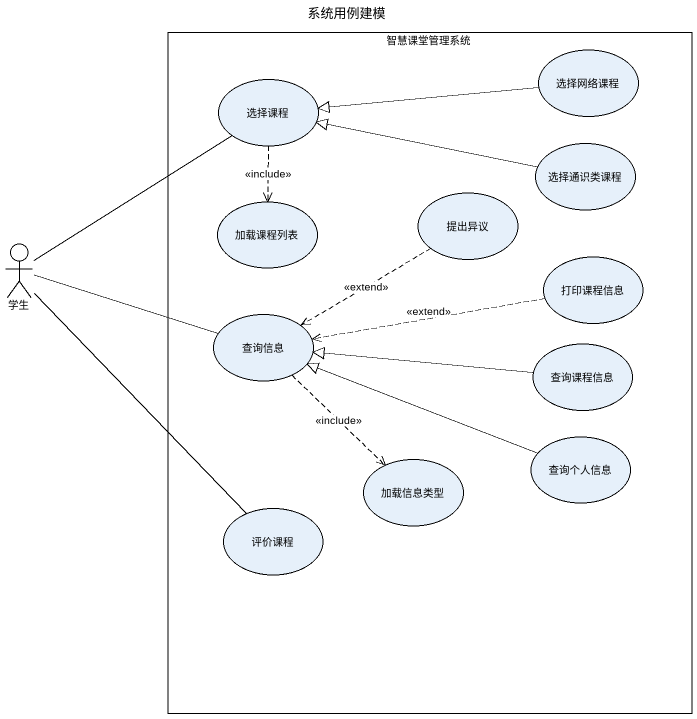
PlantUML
@startuml
title 系统用例建模
rectangle 智慧课堂管理系统 {
  usecase 选择网络课程
  usecase 选择课程
  usecase 选择通识类课程
  usecase 加载课程列表
  usecase 提出异议
  usecase 打印课程信息
  usecase 查询信息
  usecase 查询课程信息
  usecase 加载信息类型
  usecase 查询个人信息
  usecase 评价课程
}
actor 学生
选择网络课程 -left-|> 选择课程
选择课程 ..> 加载课程列表 : <<include>>
选择通识类课程 -left-|> 选择课程
提出异议 .left.> 查询信息 : <<extend>>
学生 -up- 选择课程
学生 -right- 查询信息
学生 -- 评价课程
打印课程信息 .left.> 查询信息 : <<extend>>
查询信息 ..> 加载信息类型 : <<include>>
查询课程信息 -left-|> 查询信息
查询个人信息 -left-|> 查询信息
@enduml
